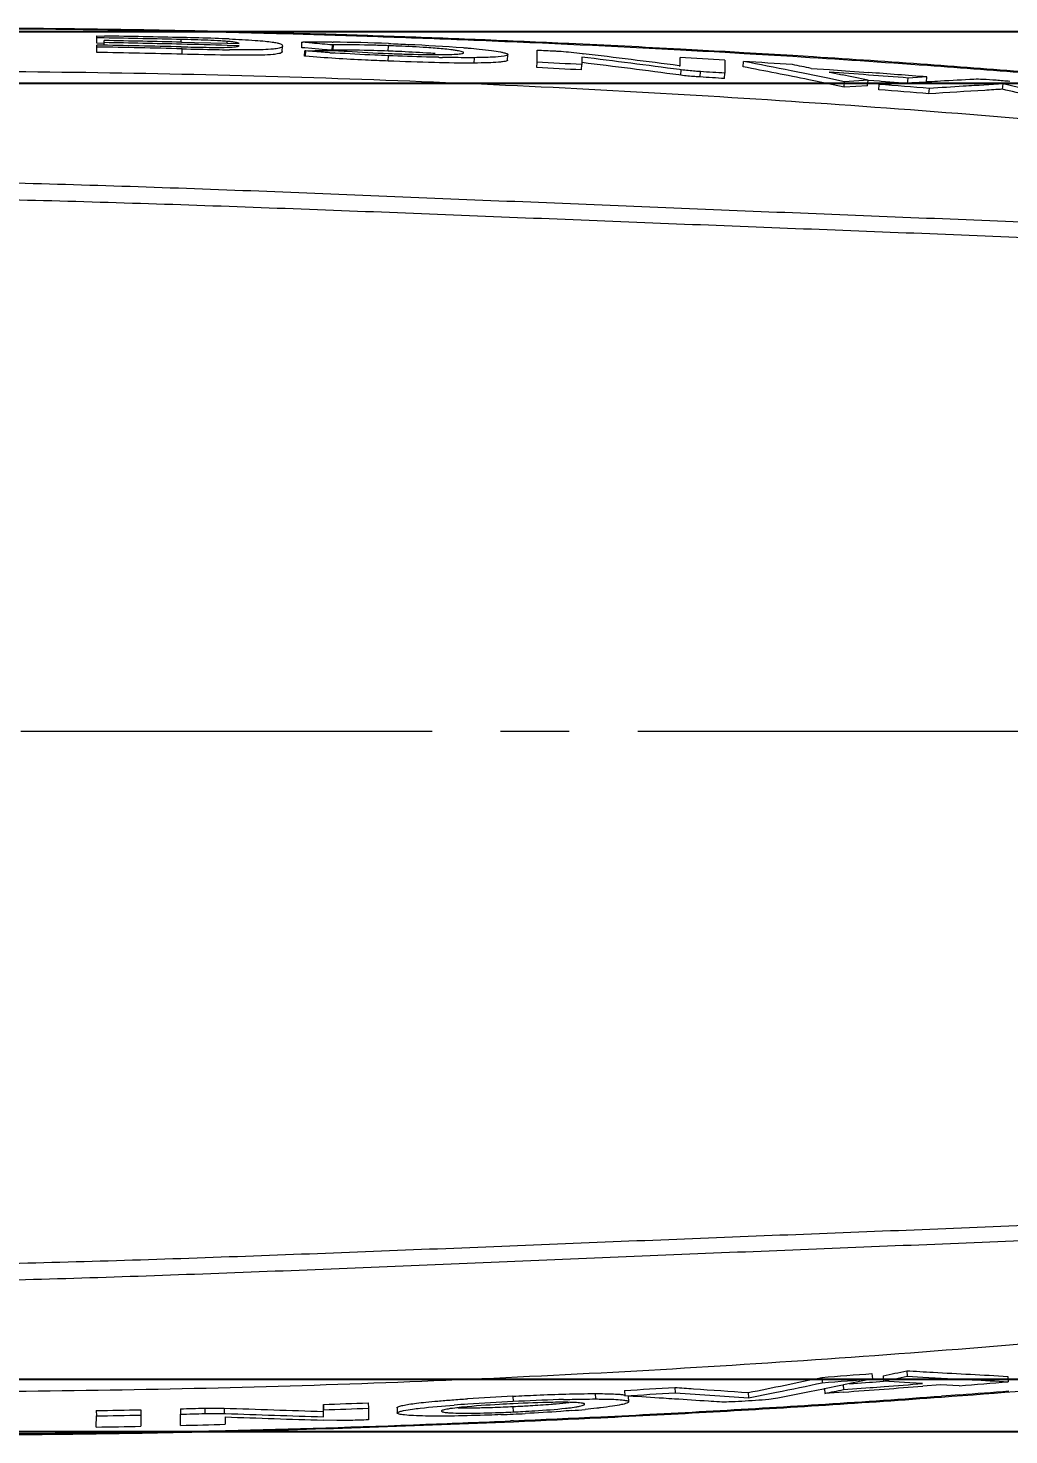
# Model space of a CAD drawing. Header units: millimetres. Extents: x 4086 to 8300, y 123 to 1549.
# Drawn here: x 6980.2 to 7025.6, y 587.3 to 652.4 of the extents above; entities that cross this region are included whole.
import ezdxf

# ---------------------------------------------------------------- set-up
doc = ezdxf.new("R2010")
doc.units = ezdxf.units.MM
doc.linetypes.add('CENTER2', pattern=[28.575, 19.05, -3.175, 3.175, -3.175])
doc.layers.add('中心线层', color=7, linetype='CENTER2', lineweight=0)
doc.layers.add('标注层', color=7, linetype='Continuous', lineweight=0)
doc.styles.add('思源黑', font='SourceHanSansCN-Normal.ttf')
doc.dimstyles.new('尺寸标注_1_4比例', dxfattribs={"dimtxt": 7, "dimasz": 6, "dimexe": 2, "dimexo": 1.5, "dimgap": 1, "dimtad": 1, "dimdec": 1, "dimlfac": 4, "dimdsep": 46, "dimtxsty": '思源黑', "dimcen": 0.09, "dimadec": 0, "dimazin": 0, "dimtp": 0.01, "dimtm": 0.01, "dimtfac": 1, "dimtdec": 1, "dimtofl": 0, "dimtmove": 0, "dimatfit": 3, "dimfxl": 1, "dimtolj": 1, "dimarcsym": 0})

# ---------------------------------------------------------------- blocks, each defined once
blk = doc.blocks.new('*D1332')
at = {"layer": 'Defpoints', "color": 0}
for p in [(6962.175, 649.876), (6962.175, 589.876), (7123.141, 589.876)]:
    blk.add_point(p, dxfattribs=at)
at = {"layer": '标注层', "color": 0, "lineweight": -2}
for p, q in [((6963.675, 649.876), (7125.141, 649.876)), ((7123.141, 643.876), (7123.141, 595.876)), ((6963.675, 589.876), (7125.141, 589.876))]:
    blk.add_line(p, q, dxfattribs=at)
at = {"layer": '标注层', "color": 0}
for points in [[(7124.141, 643.876), (7122.141, 643.876), (7123.141, 649.876)], [(7122.141, 595.876), (7124.141, 595.876), (7123.141, 589.876)]]:
    blk.add_solid(points, dxfattribs=at)
at = {"layer": '标注层', "color": 0, "insert": (7118.515, 619.876), "char_height": 7, "attachment_point": 5, "rotation": 90, "style": '思源黑'}
blk.add_mtext('\\A1;240', dxfattribs=at)
blk = doc.blocks.new('*D1333')
at = {"layer": 'Defpoints', "color": 0}
for p in [(6965.018, 652.262), (6964.983, 587.458), (7140.113, 587.458)]:
    blk.add_point(p, dxfattribs=at)
at = {"layer": '标注层', "color": 0, "lineweight": -2}
for p, q in [((6966.518, 652.262), (7142.113, 652.262)), ((7140.113, 646.262), (7140.113, 593.458)), ((6966.483, 587.458), (7142.113, 587.458))]:
    blk.add_line(p, q, dxfattribs=at)
at = {"layer": '标注层', "color": 0}
for points in [[(7141.113, 646.262), (7139.113, 646.262), (7140.113, 652.262)], [(7139.113, 593.458), (7141.113, 593.458), (7140.113, 587.458)]]:
    blk.add_solid(points, dxfattribs=at)
at = {"layer": '标注层', "color": 0, "insert": (7135.487, 619.86), "char_height": 7, "attachment_point": 5, "rotation": 90, "style": '思源黑'}
blk.add_mtext('\\A1;259.2', dxfattribs=at)

msp = doc.modelspace()

# ---------------------------------------------------------------- linework, layer by layer
at = {"layer": '中心线层'}
msp.add_line((6722.6752, 619.8762), (7107.6103, 619.8762), dxfattribs=at)
at = {"layer": '标注层', "color": 7, "linetype": 'Continuous'}
for p, q in [((6983.3756, 651.7254), (6983.3795, 651.9751)), ((6983.3795, 651.975), (6983.3795, 652.0647)), ((6983.3795, 652.0647), (6983.7247, 652.0592)), ((6983.7233, 651.9695), (6983.3795, 651.9751)), ((6993.0079, 652.1678), (6991.9835, 652.1967)), ((6992.9306, 652.1329), (6991.9876, 652.1601)), ((6983.719, 651.7198), (6983.3756, 651.7254)), ((6983.3756, 651.3005), (6983.3799, 651.5501)), ((6983.3799, 651.5501), (6983.3799, 651.6399)), ((6983.7175, 651.6337), (6983.7196, 651.754)), ((6983.7196, 651.7539), (6983.7196, 651.8498)), ((6987.2838, 651.7774), (6987.2866, 651.8992)), ((6987.2917, 651.778), (6987.3281, 651.7771)), ((6987.3272, 651.218), (6987.3333, 651.4676)), ((6987.3281, 651.7771), (6987.9031, 651.7634)), ((6987.9031, 651.7634), (6989.4178, 651.7248)), ((6989.4104, 651.7243), (6989.4127, 651.813)), ((6989.9645, 651.6119), (6989.4153, 651.627)), ((6989.4178, 651.7248), (6989.9645, 651.7099)), ((6991.9627, 651.3428), (6991.9704, 651.5923)), ((6991.9627, 651.3455), (6991.9629, 651.3428)), ((6991.9704, 651.5951), (6991.9706, 651.5923)), ((6992.865, 651.5191), (6992.8729, 651.7686)), ((6992.8982, 651.5163), (6992.865, 651.5191)), ((6992.8729, 651.7686), (6992.9193, 651.7695)), ((6993.3429, 651.7294), (6992.8729, 651.7686)), ((6993.0154, 651.5066), (6992.8982, 651.5163)), ((6992.9961, 651.1257), (6993.0045, 651.3752)), ((6993.0045, 651.3752), (6993.0394, 651.3758)), ((6993.0517, 651.3712), (6993.0045, 651.3752)), ((6993.3348, 651.4798), (6993.0154, 651.5066)), ((6993.0394, 651.3758), (6993.4696, 651.3825)), ((6993.0434, 651.1217), (6993.0517, 651.3712)), ((6993.8068, 651.44), (6993.3348, 651.4798)), ((6994.2808, 651.3995), (6993.8068, 651.44)), ((6994.279, 651.7746), (6994.3237, 651.7743)), ((6994.2808, 651.3995), (6994.2893, 651.6491)), ((6994.3272, 651.4003), (6994.2808, 651.3995)), ((6994.3357, 651.6498), (6994.2893, 651.6491)), ((6994.3272, 651.4003), (6994.3357, 651.6498)), ((6994.3871, 651.6505), (6994.3357, 651.6498)), ((6994.4289, 651.6511), (6994.3871, 651.6505)), ((6994.4292, 651.4016), (6994.3872, 651.4011)), ((6994.3934, 651.3962), (6994.4388, 651.3923)), ((6996.8703, 651.3619), (6996.8797, 651.6113)), ((7000.3337, 651.5226), (7000.3875, 651.5183)), ((7000.3625, 651.2851), (7000.3619, 651.2908)), ((7001.1078, 651.8867), (7000.8951, 651.8952)), ((7003.7621, 650.8475), (7003.7612, 651.4099)), ((7005.219, 651.3218), (7005.8548, 651.2463)), ((7013.3498, 651.2425), (7012.477, 651.2928)), ((7013.3452, 651.2871), (7012.481, 651.3368)), ((6993.0434, 651.1217), (6992.9961, 651.1257)), ((6994.4176, 651.2723), (6994.3739, 651.2751)), ((6996.8703, 650.8994), (6996.8803, 651.1489)), ((7000.8514, 650.8084), (7000.8628, 651.0578)), ((7002.3956, 650.9414), (7002.4074, 651.1907)), ((7002.4061, 651.1979), (7002.4058, 651.1908)), ((7003.7493, 650.5982), (7003.7621, 650.8475)), ((7005.822, 650.4886), (7005.8356, 650.7379)), ((7005.835, 651.0813), (7005.8355, 650.832)), ((7005.8355, 650.832), (7005.8356, 650.7379)), ((7005.8548, 651.2463), (7005.8961, 651.2413)), ((7010.3358, 650.683), (7010.3854, 650.6764)), ((7010.3854, 650.6764), (7010.3847, 651.06)), ((7012.458, 650.9358), (7012.4591, 650.3392)), ((7013.3063, 650.6324), (7013.322, 650.8815)), ((7016.5637, 651.0921), (7015.6086, 651.1516)), ((7010.4228, 650.2449), (7010.3302, 650.2573)), ((7010.4384, 650.494), (7010.3627, 650.5041)), ((7010.4228, 650.2449), (7010.4384, 650.494)), ((7011.3169, 650.1633), (7011.3328, 650.4124)), ((7012.4427, 650.0901), (7012.4591, 650.3392)), ((7016.3963, 650.2771), (7015.528, 650.4515)), ((7016.4315, 650.0174), (7016.3477, 650.0344)), ((7016.4493, 650.2663), (7016.3963, 650.2771)), ((7017.1824, 649.8639), (7016.4315, 650.0174)), ((7017.2323, 650.1063), (7016.4493, 650.2663)), ((7016.4532, 650.5619), (7017.2987, 650.5028)), ((7018.0032, 649.9464), (7017.2323, 650.1063)), ((7017.2907, 650.3886), (7017.3233, 650.3818)), ((7017.2987, 650.5028), (7018.0388, 650.4501)), ((7017.3233, 650.3818), (7017.8922, 650.2632)), ((7019.0911, 650.0092), (7018.0034, 649.9464)), ((7018.0388, 650.4501), (7018.2425, 650.4354)), ((7018.2425, 650.4354), (7019.1179, 650.3715)), ((7019.072, 649.7603), (7019.0911, 650.0092)), ((7019.6227, 649.9669), (7019.091, 650.0068)), ((7020.9214, 649.8672), (7020.941, 650.116)), ((7021.8112, 650.1665), (7020.941, 650.116)), ((7021.7916, 649.9177), (7021.8112, 650.1665)), ((7017.9844, 649.6976), (7017.1824, 649.8639)), ((7017.9843, 649.6976), (7018.0034, 649.9464)), ((7019.072, 649.7603), (7017.9843, 649.6976)), ((7019.5924, 649.5738), (7019.612, 649.8225)), ((7019.612, 649.8225), (7020.9198, 649.8963)), ((7019.7047, 649.9607), (7019.6227, 649.9669)), ((7020.7023, 649.8843), (7019.7047, 649.9607)), ((7020.9198, 649.8963), (7020.9533, 649.8982)), ((7020.9533, 649.8982), (7021.1234, 649.9078)), ((7021.1234, 649.9078), (7021.7901, 649.9455)), ((7021.7901, 649.9455), (7021.8236, 649.9474)), ((7021.8236, 649.9474), (7021.9144, 649.9525)), ((7021.9118, 649.3871), (7021.9323, 649.6358)), ((7024.2367, 649.7772), (7024.0111, 649.7633)), ((7025.3417, 649.8455), (7024.2367, 649.7772)), ((7025.3206, 649.5968), (7025.3417, 649.8455)), ((7026.4494, 649.5859), (7025.3417, 649.8455)), ((7019.2715, 590.1362), (7019.2909, 589.8874)), ((7020.8795, 590.2642), (7020.8997, 590.0155)), ((7010.1352, 589.4948), (7010.1507, 589.2457)), ((7017.0304, 589.4166), (7016.3764, 589.2841)), ((7016.9521, 589.9596), (7016.9705, 589.7107)), ((7017.0481, 589.4202), (7017.0304, 589.4166)), ((7017.0615, 589.4229), (7017.0481, 589.4202)), ((7017.08, 589.4267), (7017.0615, 589.4229)), ((7017.075, 589.4267), (7017.0898, 589.2168)), ((7017.8371, 589.5823), (7017.08, 589.4267)), ((7017.9176, 589.599), (7017.8371, 589.5823)), ((7017.9502, 589.6058), (7017.9176, 589.599)), ((7017.9452, 589.605), (7017.9606, 589.3944)), ((7019.2909, 589.8874), (7017.9502, 589.6058)), ((7017.9606, 589.3944), (7019.1815, 589.4847)), ((7018.2282, 589.6642), (7019.1628, 589.7336)), ((7019.1628, 589.7336), (7019.3018, 589.744)), ((7019.1815, 589.4847), (7019.3208, 589.4952)), ((7019.3018, 589.744), (7019.8111, 589.7826)), ((7019.3208, 589.4952), (7019.8301, 589.5338)), ((7019.7918, 590.0304), (7019.8112, 589.7816)), ((7021.0196, 589.7083), (7019.8112, 589.7816)), ((7020.8997, 590.0155), (7021.6275, 589.9754)), ((7021.6108, 589.6723), (7021.0196, 589.7083)), ((7022.4478, 589.6199), (7021.62, 589.5543)), ((7021.6275, 589.9754), (7022.4795, 589.9284)), ((7023.3158, 589.5697), (7022.4479, 589.6199)), ((7022.4795, 589.9284), (7023.333, 589.8813)), ((7025.5576, 590.0053), (7025.5787, 589.7566)), ((6995.941, 588.7811), (6995.9506, 588.5316)), ((7002.6429, 589.0877), (7002.6552, 588.8383)), ((7006.4545, 589.2075), (7006.4683, 588.9582)), ((7007.8165, 589.3549), (7007.831, 589.1057)), ((7008.0062, 588.833), (7007.9921, 589.0821)), ((7008.0046, 588.8329), (7008.0044, 588.8237)), ((7010.1507, 589.2457), (7012.2294, 589.1008)), ((7012.2294, 589.1008), (7012.4486, 589.0855)), ((7012.4486, 589.0855), (7013.5595, 589.0081)), ((7013.5433, 589.2572), (7013.5595, 589.0081)), ((7013.5595, 589.0081), (7014.6979, 589.2375)), ((7014.6979, 589.2375), (7014.8517, 589.2688)), ((7016.3764, 589.2841), (7014.9085, 588.9929)), ((7017.9687, 589.2795), (7017.0898, 589.2168)), ((7023.3475, 589.1571), (7022.4882, 589.0932)), ((6983.3487, 588.4232), (6983.3531, 588.1735)), ((6983.353, 588.0031), (6983.3531, 588.1735)), ((6985.4065, 588.4631), (6985.4118, 588.2135)), ((6985.4118, 588.2135), (6985.4114, 587.6957)), ((6987.2474, 588.505), (6987.2535, 588.2553)), ((6987.2534, 588.0829), (6987.2535, 588.2553)), ((6988.3732, 588.5337), (6988.3798, 588.2841)), ((6989.2672, 588.5358), (6989.2742, 588.2862)), ((6989.2742, 588.2862), (6989.3321, 588.2841)), ((6989.3266, 588.1281), (6989.3266, 587.7853)), ((6993.8684, 588.7045), (6993.8768, 588.4549)), ((6993.8684, 588.383), (6993.8684, 588.7045)), ((6993.8769, 588.1335), (6993.8768, 588.4549)), ((6995.9506, 588.5316), (6995.95, 587.9925)), ((6997.2806, 588.5524), (6997.2814, 588.5596)), ((6997.2814, 588.5596), (6997.2898, 588.3029)), ((6997.2904, 588.303), (6997.2912, 588.3101)), ((6999.33, 588.4018), (6999.3348, 588.3924)), ((7002.6429, 588.6081), (7002.6545, 588.3588)), ((7005.9605, 588.71), (7005.9623, 588.7203)), ((6983.3527, 587.6592), (6983.3528, 587.8316)), ((6983.3528, 587.8316), (6983.353, 588.0031)), ((6987.2531, 587.7344), (6987.2532, 587.9092)), ((6987.2532, 587.9092), (6987.2534, 588.0829)), ((6994.492, 587.9575), (6993.8557, 587.977)), ((7002.6691, 587.9495), (7002.5334, 587.9437))]:
    msp.add_line(p, q, dxfattribs=at)
for centre, radius, start, end in [((6975.4168, 85.6037), 566.7962, 88.794843, 89.194567), ((6974.406, 89.2828), 562.7638, 88.688495, 89.05135), ((6974.5665, 88.7416), 563.3921, 88.701576, 89.068593), ((6983.9442, 500.0156), 152.0111, 88.150154, 88.722622), ((6973.6943, 3.8063), 648.6118, 88.3838307, 88.7946927), ((6974.2772, 7.8747), 644.5652, 88.4258743, 88.8387633), ((6985.9028, 563.2974), 88.6992, 87.674717, 88.095164), ((6971.7036, -66.3583), 718.8047, 87.9920824, 88.307749), ((6972.5548, -52.4861), 704.9506, 88.0216431, 88.3374146), ((6970.3816, -104.8248), 757.2939, 87.6748895, 87.994093), ((6971.247, -90.2916), 742.7787, 87.7124242, 88.0215013), ((6973.6881, 92.4786), 558.9058, 88.601654, 89.006845), ((6973.8643, 92.3863), 559.3346, 88.624925, 89.025227), ((6973.6881, 92.4764), 559.1577, 88.601657, 89.006846), ((6974.2025, 89.554), 562.3763, 88.666323, 89.030341), ((6974.0175, 89.8813), 561.9564, 88.64668, 89.010747), ((6985.1782, 558.5154), 93.4076, 88.32982, 88.70666), ((6990.7189, 793.514), 141.9958, 268.61502, 268.857107), ((6973.1239, 51.4732), 600.3749, 88.4450625, 88.6479905), ((6993.3695, 888.4579), 237.0672, 268.540994, 268.916308), ((6991.0374, 766.2692), 114.8562, 268.926663, 269.242942), ((6988.7159, 643.4856), 8.3565, 84.969975, 85.216647), ((6993.7765, 601.431), 50.3458, 89.660856, 90.975522), ((6993.7682, 585.1731), 66.6035, 89.560547, 89.736509), ((6999.3075, 729.7183), 78.5982, 266.252659, 266.401216), ((6993.5787, 568.2106), 83.567, 87.73622, 89.489214), ((6994.7404, 623.3756), 28.0278, 90.721981, 90.844561), ((6993.6769, 566.3575), 85.0643, 87.540026, 87.848571), ((6993.6839, 566.5489), 85.1224, 87.539952, 87.848396), ((6972.5621, -53.1249), 705.5481, 86.9255428, 87.6814885), ((6972.405, -61.922), 714.3855, 87.3658759, 87.6973293), ((6974.0933, -25.8387), 678.2627, 86.9309508, 87.3682606), ((6974.7987, -10.099), 662.4642, 86.7394833, 86.9191199), ((6974.9837, -9.1055), 661.5058, 86.7504593, 86.9303605), ((6975.856, 6.0542), 646.3211, 86.4737422, 86.6747494), ((7001.0961, 736.5153), 85.4621, 268.726616, 268.856255), ((6973.7445, 63.4694), 588.1446, 86.8721941, 87.0744775), ((6961.3245, 283.8348), 369.9339, 82.382483, 83.089411), ((6961.3331, 283.8549), 369.664, 82.383324, 83.083843), ((6961.0258, 276.5351), 377.3832, 82.492094, 83.171461), ((6974.707, 37.8373), 614.2597, 86.4765077, 86.6702446), ((6962.5546, 384.5008), 270.9276, 78.547722, 79.203251), ((6975.3721, 48.6657), 603.4104, 86.1788484, 86.3941544), ((6962.5114, 384.3383), 271.343, 78.732736, 79.20731), ((6975.9835, 10.4471), 641.8839, 86.4607774, 86.6627299), ((6963.916, 388.6309), 267.148, 78.658313, 78.848232), ((6977.7386, 38.2814), 613.9943, 85.8802118, 86.4638992), ((6977.8313, 37.0699), 615.2425, 85.8970875, 86.3905704), ((6981.0407, 84.1765), 567.9806, 85.386081, 85.879847), ((6981.432, 87.2005), 564.9828, 85.400907, 85.897565), ((6973.7447, 63.475), 587.8894, 86.872191, 87.074476), ((6976.0173, 73.0086), 578.8532, 85.730725, 85.9112355), ((6962.9089, 387.8793), 268.083, 77.902837, 78.164763), ((6976.3792, 77.8581), 573.9903, 85.5473745, 85.7307123), ((6976.8524, 77.4228), 574.5055, 85.5116378, 85.7810232), ((6974.6983, 77.265), 574.0669, 85.2824437, 85.514682), ((6974.6984, 77.2653), 574.3162, 85.2824469, 85.5146857), ((6963.1101, 381.7742), 274.953, 76.657254, 76.923107), ((6974.4084, 1164.1393), 575.7537, 274.237574, 274.4690537), ((6961.7079, 862.8767), 278.9603, 282.0178, 282.246308), ((6985.0775, 1102.8165), 515.1303, 274.164602, 275.909005), ((6973.3495, 1179.7449), 591.3952, 273.3411327, 273.5661884), ((6961.6071, 849.9159), 265.7825, 281.268603, 282.018884), ((6961.4879, 850.4255), 266.553, 281.548614, 282.013866), ((6974.4083, 1164.1395), 576.0034, 274.2375755, 274.4690554), ((6976.3645, 1166.4941), 578.712, 274.1226088, 274.3082482), ((6961.7096, 862.8186), 279.1505, 282.013206, 282.241708), ((6976.3911, 1159.4572), 571.5764, 274.358601, 274.53764), ((6976.8778, 1159.7108), 571.9093, 274.308016, 274.48701), ((6978.3055, 1148.077), 560.3181, 274.607537, 274.83971), ((6971.4835, 1221.905), 633.5961, 272.0246663, 272.2122252), ((7008.6567, 465.241), 123.9926, 92.780028, 93.751979), ((7008.6759, 464.8647), 124.1198, 92.780337, 93.75161), ((7008.3325, 478.6637), 110.3208, 91.848588, 92.949815), ((7007.2327, 509.7155), 79.2497, 91.629162, 91.778065), ((6973.3496, 1179.744), 591.6439, 273.341134, 273.5661903), ((6964.0806, 851.4536), 267.5408, 281.427929, 281.618252), ((6978.2243, 1191.7327), 604.2628, 273.6909018, 274.2008322), ((6978.0024, 1197.3936), 609.9715, 273.6775623, 274.1822682), ((6980.9248, 1154.8748), 567.3062, 274.288535, 274.517847), ((6973.7226, 1137.2514), 548.9126, 271.004837, 271.219668), ((6973.7225, 1137.2548), 549.1657, 271.004838, 271.219667), ((7020.758, 1467.6786), 879.7067, 267.9485504, 268.2483852), ((7022.0569, 1500.9815), 913.44, 267.9465509, 268.2307956), ((7020.8018, 1469.1511), 881.429, 267.9539309, 268.2495103), ((6971.4834, 1221.9065), 633.8473, 272.0246673, 272.212226), ((7005.6523, 511.4267), 77.4597, 93.773414, 94.243583), ((6997.4935, 700.1143), 111.9763, 272.352427, 272.641637), ((6999.2405, 661.3472), 72.8186, 272.32334, 272.678059), ((6999.2494, 661.1488), 72.8696, 272.323715, 272.678292), ((6999.2606, 661.2171), 72.6877, 272.666972, 273.025191), ((6997.6593, 696.7111), 108.5691, 272.636978, 272.9345), ((6999.2696, 661.0198), 72.7398, 272.66721, 273.025315), ((6971.8758, 1303.6314), 716.344, 272.4637142, 272.7874432), ((7001.6388, 635.4289), 47.1546, 274.53963, 275.294343), ((6974.6818, 1247.4497), 660.0923, 272.7813298, 273.686433), ((6974.6515, 1250.5444), 663.2277, 272.7708573, 273.6719324), ((6974.6515, 1136.6432), 549.053, 270.908041, 271.122907), ((6973.4309, 1193.0817), 605.5051, 271.3080331, 271.5042799), ((6974.6476, 1206.8104), 619.5226, 271.166521, 271.3583309), ((6974.2963, 1199.9654), 612.6537, 271.2124877, 271.4064481), ((6972.6977, 1284.4736), 697.2103, 271.3672363, 272.4638497), ((6971.6972, 1300.8876), 713.6093, 271.4161776, 272.1615886), ((6970.8377, 1327.4146), 740.1499, 272.1506199, 272.4543485), ((6972.4712, 1295.2385), 707.975, 272.4447113, 272.7722456), ((6975.5862, 1134.3902), 547.0658, 270.813716, 271.029822), ((6975.0347, 1165.1802), 577.8607, 271.0296266, 271.2122699)]:
    msp.add_arc(centre, radius, start, end, dxfattribs=at)
for points, knots in [([(6987.34, 652.3075), (6983.5304, 652.3844), (6975.9758, 652.4659), (6964.7139, 652.3032), (6953.6502, 651.8481), (6946.3432, 651.2317), (6942.7496, 650.7932)], [0, 0, 0, 0, 0.2560343, 0.5076093, 0.7567362, 1, 1, 1, 1]), ([(6983.3843, 652.344), (6979.9941, 652.3914), (6973.2126, 652.4214), (6963.0421, 652.2191), (6952.8809, 651.7382), (6946.123, 651.1305), (6942.7589, 650.7094)], [0, 0, 0, 0, 0.2500036, 0.5000056, 0.7500041, 1, 1, 1, 1]), ([(6991.9627, 651.3428), (6991.9608, 651.2822), (6991.7562, 651.2273), (6991.4723, 651.1955), (6990.937, 651.1684), (6990.2213, 651.1657), (6988.9843, 651.1779), (6988.005, 651.2015), (6987.3272, 651.218)], [0, 0, 0, 0, 0.0389495, 0.098108, 0.2079993, 0.3692479, 0.564341, 1, 1, 1, 1]), ([(6987.8867, 651.5465), (6988.0242, 651.5438), (6988.5329, 651.5353), (6989.0419, 651.5277), (6989.413, 651.5389)], [0, 0, 0, 0, 0.2704005, 1, 1, 1, 1]), ([(6989.4127, 651.813), (6989.3152, 651.8211), (6988.8117, 651.8546), (6988.3073, 651.8714), (6987.9007, 651.8833)], [0, 0, 0, 0, 0.193944, 1, 1, 1, 1]), ([(6989.413, 651.5389), (6989.5159, 651.5419), (6989.6737, 651.5491), (6989.8313, 651.5672), (6989.8848, 651.5797)], [0, 0, 0, 0, 0.6518329, 1, 1, 1, 1]), ([(6989.7076, 651.7812), (6989.6898, 651.7837), (6989.6037, 651.7952), (6989.5172, 651.8039), (6989.4486, 651.8099)], [0, 0, 0, 0, 0.2073065, 1, 1, 1, 1]), ([(6989.5016, 651.9235), (6989.9039, 651.907), (6990.4612, 651.8812), (6991.1273, 651.8276), (6991.4627, 651.7908), (6991.702, 651.7476), (6991.8586, 651.714), (6991.9704, 651.6527), (6991.9704, 651.6086)], [0, 0, 0, 0, 0.4792881, 0.6647789, 0.7938857, 0.8837161, 0.9474535, 1, 1, 1, 1]), ([(6991.8148, 651.4939), (6991.7295, 651.4743), (6991.4837, 651.4444), (6990.7185, 651.4073), (6990.0392, 651.4162), (6989.5198, 651.423)], [0, 0, 0, 0, 0.1142043, 0.3221021, 1, 1, 1, 1]), ([(6989.9645, 651.7098), (6989.9444, 651.7277), (6989.8564, 651.7577), (6989.7695, 651.7723), (6989.7076, 651.7812)], [0, 0, 0, 0, 0.300496, 1, 1, 1, 1]), ([(6989.8848, 651.5797), (6989.8945, 651.582), (6989.9221, 651.5894), (6989.9501, 651.5998), (6989.9645, 651.6119)], [0, 0, 0, 0, 0.345007, 1, 1, 1, 1]), ([(6991.9704, 651.5923), (6991.9701, 651.5835), (6991.9635, 651.5549), (6991.9051, 651.5156), (6991.8511, 651.5022), (6991.8148, 651.4939)], [0, 0, 0, 0, 0.135284, 0.4281303, 1, 1, 1, 1]), ([(6994.1706, 651.2881), (6994.0704, 651.2947), (6993.6972, 651.3199), (6993.3243, 651.348), (6993.0517, 651.3712)], [0, 0, 0, 0, 0.2684672, 1, 1, 1, 1]), ([(6996.8797, 651.6113), (6996.6573, 651.6197), (6995.8407, 651.6459), (6995.0234, 651.6579), (6994.4289, 651.6511)], [0, 0, 0, 0, 0.2723443, 1, 1, 1, 1]), ([(6996.8703, 651.3619), (6996.649, 651.3701), (6995.8356, 651.3963), (6995.0215, 651.4082), (6994.4292, 651.4016)], [0, 0, 0, 0, 0.2721354, 1, 1, 1, 1]), ([(6994.4388, 651.3923), (6994.6148, 651.3775), (6995.4277, 651.3166), (6996.2421, 651.2766), (6996.8801, 651.252)], [0, 0, 0, 0, 0.2166925, 1, 1, 1, 1]), ([(6996.8796, 651.7124), (6997.1827, 651.7011), (6998.3349, 651.654), (6999.4866, 651.5905), (7000.3337, 651.5226)], [0, 0, 0, 0, 0.2630426, 1, 1, 1, 1]), ([(6999.0372, 651.2447), (6998.9061, 651.255), (6998.3369, 651.2957), (6997.7668, 651.3245), (6997.328, 651.3434)], [0, 0, 0, 0, 0.2303723, 1, 1, 1, 1]), ([(6999.0473, 651.4942), (6998.9161, 651.5044), (6998.3467, 651.5452), (6997.7765, 651.574), (6997.3376, 651.5929)], [0, 0, 0, 0, 0.2303802, 1, 1, 1, 1]), ([(6999.9415, 651.4024), (6999.8832, 651.4108), (6999.5859, 651.4494), (6999.2872, 651.4754), (6999.0473, 651.4942)], [0, 0, 0, 0, 0.1967318, 1, 1, 1, 1]), ([(7000.3619, 651.2908), (7000.3598, 651.3035), (7000.3164, 651.3255), (7000.2412, 651.3486), (7000.1068, 651.3772), (7000.0029, 651.3936), (6999.9415, 651.4024)], [0, 0, 0, 0, 0.0872051, 0.2758945, 0.5774646, 1, 1, 1, 1]), ([(7000.2745, 651.2471), (7000.2969, 651.2514), (7000.3251, 651.2568), (7000.3628, 651.275), (7000.3632, 651.2851)], [0, 0, 0, 0, 0.6931826, 1, 1, 1, 1]), ([(7000.3875, 651.5183), (7000.4501, 651.5132), (7000.6837, 651.4937), (7000.9173, 651.4721), (7001.0881, 651.4545)], [0, 0, 0, 0, 0.2675059, 1, 1, 1, 1]), ([(7001.0881, 651.4545), (7001.2772, 651.4344), (7001.606, 651.3963), (7001.9842, 651.3396), (7002.2064, 651.2944), (7002.3136, 651.2634), (7002.3762, 651.2407), (7002.4076, 651.2139), (7002.4071, 651.2027)], [0, 0, 0, 0, 0.4206543, 0.7329107, 0.8440529, 0.9244666, 0.9751552, 1, 1, 1, 1]), ([(7004.5752, 651.3707), (7004.6354, 651.3678), (7004.8503, 651.3554), (7005.0652, 651.3403), (7005.219, 651.3218)], [0, 0, 0, 0, 0.2801013, 1, 1, 1, 1]), ([(6996.8703, 650.8994), (6996.5175, 650.9134), (6995.2409, 650.9698), (6993.9648, 651.0433), (6993.0434, 651.1217)], [0, 0, 0, 0, 0.2763434, 1, 1, 1, 1]), ([(6996.8803, 651.1489), (6996.6677, 651.1573), (6995.8465, 651.192), (6995.0256, 651.2344), (6994.4176, 651.2723)], [0, 0, 0, 0, 0.2588403, 1, 1, 1, 1]), ([(7000.8514, 650.8084), (7000.2365, 650.8038), (6998.9089, 650.8256), (6997.5823, 650.871), (6996.8703, 650.8994)], [0, 0, 0, 0, 0.4632329, 1, 1, 1, 1]), ([(6996.8801, 651.252), (6997.1156, 651.2422), (6997.9502, 651.2118), (6998.7856, 651.194), (6999.3852, 651.1983)], [0, 0, 0, 0, 0.282116, 1, 1, 1, 1]), ([(6999.1969, 651.0743), (6999.0096, 651.0785), (6998.2373, 651.0981), (6997.4651, 651.1255), (6996.8803, 651.1489)], [0, 0, 0, 0, 0.2424115, 1, 1, 1, 1]), ([(6999.3852, 651.1983), (6999.4353, 651.199), (6999.6133, 651.2018), (6999.7912, 651.207), (6999.919, 651.2136)], [0, 0, 0, 0, 0.2813694, 1, 1, 1, 1]), ([(7000.8628, 651.0578), (7000.7522, 651.057), (7000.2612, 651.0559), (6999.7703, 651.0627), (6999.3902, 651.0702)], [0, 0, 0, 0, 0.2254676, 1, 1, 1, 1]), ([(6999.919, 651.2136), (6999.957, 651.2155), (7000.0758, 651.2228), (7000.195, 651.232), (7000.2745, 651.2471)], [0, 0, 0, 0, 0.3197959, 1, 1, 1, 1]), ([(7002.3956, 650.9414), (7002.395, 650.9279), (7002.3505, 650.902), (7002.2736, 650.8843), (7002.1413, 650.8623), (7001.8783, 650.8379), (7001.4414, 650.8173), (7001.0652, 650.8105), (7000.8514, 650.8084)], [0, 0, 0, 0, 0.0259066, 0.0797979, 0.1633507, 0.2770036, 0.5897561, 1, 1, 1, 1]), ([(7002.2339, 651.1251), (7002.0579, 651.0963), (7001.5994, 651.0717), (7001.1423, 651.0606), (7000.8628, 651.0578)], [0, 0, 0, 0, 0.3895617, 1, 1, 1, 1]), ([(7002.4074, 651.1907), (7002.4065, 651.1714), (7002.3296, 651.1417), (7002.2771, 651.1322), (7002.2339, 651.1251)], [0, 0, 0, 0, 0.3065719, 1, 1, 1, 1]), ([(6966.1703, 650.3102), (6972.1066, 650.4605), (6983.9724, 650.4539), (7001.7219, 649.9002), (7016.4551, 649.0262), (7028.1869, 648.0958), (7036.9548, 647.2771), (7045.698, 646.3143), (7054.4036, 645.1502), (7061.607, 643.9008), (7067.3059, 642.6419), (7071.5365, 641.547), (7075.7157, 640.2882), (7079.825, 638.8111), (7083.7991, 636.9786), (7087.5274, 634.6675), (7090.9075, 631.836), (7093.7304, 628.4056), (7095.3572, 625.0277), (7096.0235, 622.1212), (7096.1311, 620.6273), (7096.1299, 619.881)], [0, 0, 0, 0, 0.1262068, 0.2521002, 0.3773816, 0.4398398, 0.5022154, 0.5645305, 0.6267737, 0.688861, 0.7198387, 0.7507905, 0.7817158, 0.8125741, 0.8435309, 0.8745478, 0.9055332, 0.9368415, 0.9683125, 0.9841393, 1, 1, 1, 1]), ([(7011.3169, 650.1633), (7011.2359, 650.1685), (7010.9374, 650.1902), (7010.6389, 650.2154), (7010.4228, 650.2449)], [0, 0, 0, 0, 0.2712449, 1, 1, 1, 1]), ([(7011.3328, 650.4124), (7011.2518, 650.4176), (7010.9532, 650.4393), (7010.6546, 650.4645), (7010.4384, 650.494)], [0, 0, 0, 0, 0.2712352, 1, 1, 1, 1]), ([(7021.9144, 649.9525), (7022.091, 649.9625), (7022.7836, 650.0017), (7023.4762, 650.041), (7023.9922, 650.0704)], [0, 0, 0, 0, 0.2549448, 1, 1, 1, 1]), ([(7023.9922, 650.0704), (7024.1291, 650.0782), (7024.4727, 650.0608), (7024.8152, 650.0441), (7025.0206, 650.0269)], [0, 0, 0, 0, 0.3994581, 1, 1, 1, 1]), ([(7025.3206, 649.5968), (7025.0453, 649.5798), (7023.9091, 649.5095), (7022.7728, 649.4398), (7021.9118, 649.3871)], [0, 0, 0, 0, 0.2422327, 1, 1, 1, 1]), ([(7024.0111, 649.7633), (7023.841, 649.7528), (7023.1481, 649.7102), (7022.4552, 649.6678), (7021.9323, 649.6358)], [0, 0, 0, 0, 0.2454163, 1, 1, 1, 1]), ([(6966.1702, 645.437), (6970.1779, 645.4552), (6978.1698, 645.338), (6990.1106, 644.9306), (7001.9673, 644.4381), (7013.7395, 643.9524), (7025.4309, 643.4979), (7035.1246, 643.0613), (7042.8425, 642.6167), (7050.5164, 642.0664), (7056.2552, 641.5329), (7060.0748, 641.1679)], [0, 0, 0, 0, 0.1278746, 0.2549812, 0.3812124, 0.5065122, 0.6309148, 0.7545325, 0.8161144, 0.8775729, 1, 1, 1, 1]), ([(6966.2796, 644.6236), (6970.2859, 644.651), (6978.2784, 644.5511), (6990.2238, 644.168), (7002.0911, 643.6949), (7013.8756, 643.2232), (7025.578, 642.7779), (7035.2783, 642.3462), (7042.9984, 641.9041), (7050.6752, 641.3578), (7056.4162, 640.821), (7060.2385, 640.4546)], [0, 0, 0, 0, 0.1277595, 0.254853, 0.3811279, 0.5065012, 0.6309588, 0.7545832, 0.8161381, 0.8775497, 1, 1, 1, 1]), ([(7096.1299, 619.8795), (7096.1321, 618.3926), (7095.6891, 615.4028), (7094.0505, 612.0251), (7092.316, 609.6256), (7090.8349, 607.9865), (7089.2133, 606.5057), (7086.9133, 604.7046), (7083.8064, 602.7741), (7079.8307, 600.9461), (7075.7244, 599.4666), (7071.5454, 598.205), (7067.3146, 597.1103), (7061.6163, 595.8484), (7054.4131, 594.5971), (7045.7078, 593.4301), (7036.9647, 592.4644), (7028.197, 591.6429), (7016.4653, 590.7087), (7001.7321, 589.83), (6983.9825, 589.2705), (6972.1165, 589.2601), (6966.18, 589.4086)], [0, 0, 0, 0, 0.0316007, 0.0630576, 0.0788, 0.0944439, 0.1099152, 0.1254188, 0.1564848, 0.1873854, 0.2182564, 0.2491835, 0.280136, 0.311115, 0.3732044, 0.4354491, 0.4977669, 0.5601447, 0.6226049, 0.7478907, 0.8737888, 1, 1, 1, 1]), ([(6966.2876, 595.0952), (6970.2938, 595.0688), (6978.2862, 595.1715), (6990.2314, 595.5588), (7002.0986, 596.0352), (7013.883, 596.5109), (7025.5853, 596.9598), (7035.2854, 597.3948), (7043.0055, 597.8393), (7050.682, 598.3887), (7056.4232, 598.9244), (7060.2451, 599.2944)], [0, 0, 0, 0, 0.1277586, 0.2548492, 0.381127, 0.5065004, 0.6309578, 0.7545825, 0.8161374, 0.8775494, 1, 1, 1, 1]), ([(7060.0817, 598.581), (7056.2622, 598.2148), (7050.5235, 597.6794), (7042.8498, 597.1267), (7035.1321, 596.6796), (7025.4385, 596.2398), (7013.7472, 595.7816), (7001.9752, 595.2921), (6990.1186, 594.7959), (6978.178, 594.3846), (6970.1861, 594.2648), (6966.1784, 594.2817)], [0, 0, 0, 0, 0.1224271, 0.1838856, 0.2454675, 0.3690853, 0.4934878, 0.6187876, 0.7450187, 0.8721254, 1, 1, 1, 1]), ([(7020.8795, 590.2642), (7021.2861, 590.2418), (7022.8455, 590.1558), (7024.4049, 590.0697), (7025.5576, 590.0053)], [0, 0, 0, 0, 0.2607687, 1, 1, 1, 1]), ([(7010.1352, 589.4948), (7010.4264, 589.4745), (7011.5624, 589.3952), (7012.6985, 589.3161), (7013.5433, 589.2572)], [0, 0, 0, 0, 0.2562958, 1, 1, 1, 1]), ([(7023.333, 589.8813), (7023.524, 589.8707), (7024.2725, 589.8293), (7025.0211, 589.7878), (7025.5787, 589.7566)], [0, 0, 0, 0, 0.2550697, 1, 1, 1, 1]), ([(6942.7593, 588.9181), (6946.3459, 588.4816), (6953.6386, 587.8681), (6964.6803, 587.4165), (6975.9194, 587.2562), (6983.4584, 587.3388), (6987.26, 587.4162)], [0, 0, 0, 0, 0.2432732, 0.4924101, 0.7439865, 1, 1, 1, 1]), ([(6983.3554, 587.3796), (6979.9685, 587.3316), (6973.1936, 587.3001), (6963.0328, 587.4992), (6952.8814, 587.977), (6946.1298, 588.5822), (6942.7688, 589.0018)], [0, 0, 0, 0, 0.250003, 0.500005, 0.7500041, 1, 1, 1, 1]), ([(6997.2814, 588.5596), (6997.2814, 588.5706), (6997.3099, 588.5949), (6997.3974, 588.6287), (6997.5778, 588.6728), (6997.8518, 588.719), (6998.2088, 588.7675), (6998.6537, 588.8168), (6999.1981, 588.8676), (6999.8399, 588.9194), (7000.3, 588.9518), (7000.5429, 588.9678)], [0, 0, 0, 0, 0.0100006, 0.0285766, 0.0890348, 0.1747002, 0.2826163, 0.4154255, 0.5812817, 0.7789298, 1, 1, 1, 1]), ([(7002.6429, 589.0877), (7003.0063, 589.1063), (7004.2761, 589.1653), (7005.5472, 589.2058), (7006.4545, 589.2075)], [0, 0, 0, 0, 0.2862548, 1, 1, 1, 1]), ([(7004.9755, 588.8061), (7004.8136, 588.8062), (7004.0397, 588.7986), (7003.2662, 588.7678), (7002.6551, 588.7365)], [0, 0, 0, 0, 0.2092664, 1, 1, 1, 1]), ([(7004.4127, 588.7167), (7004.4918, 588.7232), (7004.7711, 588.747), (7005.0501, 588.7749), (7005.2495, 588.7996)], [0, 0, 0, 0, 0.2831227, 1, 1, 1, 1]), ([(7005.5256, 588.7928), (7005.4853, 588.7948), (7005.3021, 588.8022), (7005.1187, 588.8051), (7004.9755, 588.8061)], [0, 0, 0, 0, 0.2195328, 1, 1, 1, 1]), ([(7004.9796, 588.9332), (7005.116, 588.9371), (7005.6122, 588.9499), (7006.1085, 588.9576), (7006.4683, 588.9582)], [0, 0, 0, 0, 0.2749703, 1, 1, 1, 1]), ([(7005.8679, 588.7613), (7005.847, 588.7651), (7005.7335, 588.7817), (7005.6189, 588.7883), (7005.5256, 588.7928)], [0, 0, 0, 0, 0.1850318, 1, 1, 1, 1]), ([(7005.9644, 588.7204), (7005.9638, 588.7315), (7005.9229, 588.7511), (7005.8921, 588.7568), (7005.8679, 588.7613)], [0, 0, 0, 0, 0.3098812, 1, 1, 1, 1]), ([(7006.4545, 589.2075), (7006.5691, 589.2072), (7006.9501, 589.2039), (7007.3315, 589.1954), (7007.5972, 589.1738)], [0, 0, 0, 0, 0.3006105, 1, 1, 1, 1]), ([(7006.4683, 588.9582), (7006.5829, 588.958), (7006.9641, 588.9547), (7007.3457, 588.9461), (7007.6114, 588.9245)], [0, 0, 0, 0, 0.3006274, 1, 1, 1, 1]), ([(7008.0046, 588.8217), (7008.0052, 588.8103), (7007.9757, 588.7822), (7007.8685, 588.7403), (7007.6213, 588.6801), (7007.2122, 588.6139), (7006.8823, 588.5706), (7006.6925, 588.548)], [0, 0, 0, 0, 0.0253178, 0.075621, 0.2654213, 0.5764591, 1, 1, 1, 1]), ([(7007.5972, 589.1738), (7007.6219, 589.1718), (7007.7058, 589.1642), (7007.7897, 589.1543), (7007.8481, 589.1435)], [0, 0, 0, 0, 0.2947592, 1, 1, 1, 1]), ([(7007.6114, 588.9245), (7007.643, 588.922), (7007.7444, 588.9125), (7007.8461, 588.9002), (7007.9142, 588.8833)], [0, 0, 0, 0, 0.3112634, 1, 1, 1, 1]), ([(7007.9142, 588.8833), (7007.9373, 588.8776), (7007.9695, 588.8699), (7008.0055, 588.8452), (7008.0062, 588.833)], [0, 0, 0, 0, 0.6599672, 1, 1, 1, 1]), ([(7007.9833, 589.0982), (7007.9858, 589.0959), (7007.9899, 589.0911), (7007.9919, 589.085), (7007.9921, 589.0821)], [0, 0, 0, 0, 0.5409404, 1, 1, 1, 1]), ([(7010.1318, 588.9553), (7009.9584, 588.9666), (7009.255, 589.0125), (7008.5516, 589.0584), (7008.0216, 589.0932)], [0, 0, 0, 0, 0.246557, 1, 1, 1, 1]), ([(7012.2098, 588.8203), (7012.0392, 588.8313), (7011.3465, 588.8763), (7010.6539, 588.9213), (7010.1318, 588.9553)], [0, 0, 0, 0, 0.2463454, 1, 1, 1, 1]), ([(7013.239, 588.8466), (7013.0413, 588.8342), (7012.6985, 588.8232), (7012.3547, 588.8108), (7012.2098, 588.8203)], [0, 0, 0, 0, 0.5771341, 1, 1, 1, 1]), ([(7014.9085, 588.9929), (7014.7712, 588.9661), (7014.4272, 588.9335), (7014.0843, 588.9006), (7013.88, 588.8875)], [0, 0, 0, 0, 0.4060096, 1, 1, 1, 1]), ([(6988.3732, 588.5337), (6988.5342, 588.5379), (6988.8322, 588.5402), (6989.1304, 588.541), (6989.2672, 588.5358)], [0, 0, 0, 0, 0.5404612, 1, 1, 1, 1]), ([(6988.3798, 588.2841), (6988.5409, 588.2883), (6988.839, 588.2906), (6989.1373, 588.2914), (6989.2742, 588.2862)], [0, 0, 0, 0, 0.5404676, 1, 1, 1, 1]), ([(6998.5987, 588.1691), (6998.4121, 588.1731), (6998.0876, 588.1831), (6997.7133, 588.2067), (6997.4929, 588.2317), (6997.3859, 588.2526), (6997.3232, 588.2691), (6997.2903, 588.2921), (6997.2898, 588.3029)], [0, 0, 0, 0, 0.4215754, 0.7339452, 0.8448969, 0.9250387, 0.975455, 1, 1, 1, 1]), ([(6997.2912, 588.3101), (6997.2912, 588.3327), (6997.3769, 588.3681), (6997.4336, 588.3848), (6997.48, 588.3962)], [0, 0, 0, 0, 0.3207467, 1, 1, 1, 1]), ([(6997.48, 588.3962), (6997.5144, 588.4047), (6997.6841, 588.4418), (6997.856, 588.4678), (6997.9929, 588.4869)], [0, 0, 0, 0, 0.2039821, 1, 1, 1, 1]), ([(6997.9929, 588.4869), (6998.1109, 588.5033), (6998.7517, 588.5826), (6999.3954, 588.635), (6999.9205, 588.674)], [0, 0, 0, 0, 0.1844549, 1, 1, 1, 1]), ([(6999.9319, 588.1696), (6999.8096, 588.1679), (6999.3652, 588.1629), (6998.9207, 588.1631), (6998.5987, 588.1691)], [0, 0, 0, 0, 0.2753606, 1, 1, 1, 1]), ([(6999.4125, 588.4472), (6999.3912, 588.441), (6999.3641, 588.4332), (6999.3296, 588.4118), (6999.33, 588.4018)], [0, 0, 0, 0, 0.6906553, 1, 1, 1, 1]), ([(6999.3348, 588.3924), (6999.341, 588.3802), (6999.384, 588.3632), (6999.4627, 588.3452), (6999.594, 588.3285), (6999.6961, 588.3207), (6999.756, 588.317)], [0, 0, 0, 0, 0.0951132, 0.2854274, 0.58352, 1, 1, 1, 1]), ([(6999.7449, 588.5103), (6999.7093, 588.5051), (6999.5979, 588.4879), (6999.4863, 588.4687), (6999.4125, 588.4472)], [0, 0, 0, 0, 0.3186643, 1, 1, 1, 1]), ([(7000.3113, 588.578), (7000.2575, 588.5725), (7000.0685, 588.5524), (6999.8796, 588.5298), (6999.7449, 588.5103)], [0, 0, 0, 0, 0.2839795, 1, 1, 1, 1]), ([(6999.756, 588.317), (7000.0915, 588.2962), (7000.9086, 588.2963), (7001.7242, 588.3197), (7002.204, 588.3391)], [0, 0, 0, 0, 0.4117554, 1, 1, 1, 1]), ([(7002.0897, 588.2324), (7001.9036, 588.2248), (7001.1846, 588.1971), (7000.4652, 588.1773), (6999.9319, 588.1696)], [0, 0, 0, 0, 0.2588287, 1, 1, 1, 1]), ([(7000.0967, 588.5526), (7000.1542, 588.5513), (7000.4168, 588.5471), (7000.6796, 588.5484), (7000.8847, 588.5511)], [0, 0, 0, 0, 0.2188292, 1, 1, 1, 1]), ([(7002.6551, 588.7365), (7002.4455, 588.7267), (7001.6635, 588.6862), (7000.8819, 588.6336), (7000.3113, 588.578)], [0, 0, 0, 0, 0.2678522, 1, 1, 1, 1]), ([(7000.8847, 588.5511), (7000.9881, 588.5525), (7001.4242, 588.5603), (7001.86, 588.575), (7002.1925, 588.5885)], [0, 0, 0, 0, 0.2371122, 1, 1, 1, 1]), ([(7003.0967, 588.6307), (7003.2105, 588.6367), (7003.6494, 588.6611), (7004.0881, 588.6902), (7004.4127, 588.7167)], [0, 0, 0, 0, 0.2591191, 1, 1, 1, 1]), ([(7003.1086, 588.3813), (7003.2917, 588.391), (7003.9508, 588.4289), (7004.6097, 588.4771), (7005.0837, 588.5294)], [0, 0, 0, 0, 0.2777686, 1, 1, 1, 1]), ([(7005.371, 588.4222), (7005.2006, 588.4086), (7004.4833, 588.3548), (7003.7651, 588.3125), (7003.2175, 588.2844)], [0, 0, 0, 0, 0.2376969, 1, 1, 1, 1]), ([(7005.0837, 588.5294), (7005.1294, 588.5345), (7005.2875, 588.5527), (7005.4453, 588.5738), (7005.5569, 588.5919)], [0, 0, 0, 0, 0.2892922, 1, 1, 1, 1]), ([(7005.5569, 588.5919), (7005.6153, 588.6015), (7005.7145, 588.6191), (7005.8415, 588.6491), (7005.9164, 588.6747), (7005.9564, 588.6971), (7005.9605, 588.71)], [0, 0, 0, 0, 0.4172039, 0.7149353, 0.9047985, 1, 1, 1, 1]), ([(7006.6925, 588.548), (7006.6382, 588.5417), (7006.4042, 588.5154), (7006.1699, 588.4922), (7005.9899, 588.4754)], [0, 0, 0, 0, 0.2319887, 1, 1, 1, 1]), ([(6995.1356, 587.9635), (6995.0751, 587.9614), (6994.8607, 587.9557), (6994.646, 587.9525), (6994.492, 587.9575)], [0, 0, 0, 0, 0.2821555, 1, 1, 1, 1])]:
    msp.add_open_spline(points, degree=3, knots=knots, dxfattribs=at)
for points in [[(6994.2893, 651.6491), (6993.9739, 651.6761), (6993.6584, 651.7029), (6993.3429, 651.7294)], [(6993.4696, 651.3825), (6993.7775, 651.3872), (6994.0855, 651.3918), (6994.3934, 651.3962)], [(7003.7612, 651.4099), (7004.0325, 651.397), (7004.3038, 651.384), (7004.5752, 651.3707)], [(7012.4427, 650.0901), (7012.0674, 650.1149), (7011.6922, 650.1393), (7011.3169, 650.1633)], [(7012.4591, 650.3392), (7012.0837, 650.364), (7011.7083, 650.3884), (7011.3328, 650.4124)], [(7025.0206, 650.0269), (7025.2343, 650.0091), (7025.448, 649.9912), (7025.6616, 649.9731)], [(7013.88, 588.8875), (7013.6664, 588.8738), (7013.4527, 588.8602), (7013.239, 588.8467)], [(6987.2474, 588.505), (6987.6227, 588.5142), (6987.9979, 588.5237), (6988.3732, 588.5337)], [(6987.2535, 588.2553), (6987.6289, 588.2646), (6988.0044, 588.2741), (6988.3798, 588.2841)], [(6995.95, 587.9925), (6995.6785, 587.9827), (6995.4071, 587.973), (6995.1356, 587.9635)]]:
    msp.add_open_spline(points, degree=3, dxfattribs=at)

# ---------------------------------------------------------------- dimensions: what is measured, and where the dimension line sits
at = {"layer": '标注层'}
for base, p1, p2, picture, middle in [((7140.1128, 587.4578), (6965.0176, 652.2618), (6964.9827, 587.4578), '*D1333', (7140.1128, 619.8598)), ((7123.1408, 589.8762), (6962.1752, 649.8762), (6962.1752, 589.8762), '*D1332', (7123.1408, 619.8762))]:
    dim = msp.add_linear_dim(base=base, p1=p1, p2=p2, angle=90, dimstyle='尺寸标注_1_4比例', dxfattribs=at)
    dim.commit()
    dim.dimension.update_dxf_attribs({"geometry": picture, "text_midpoint": middle, "dimtype": 160})

doc.saveas('drawing.dxf')
